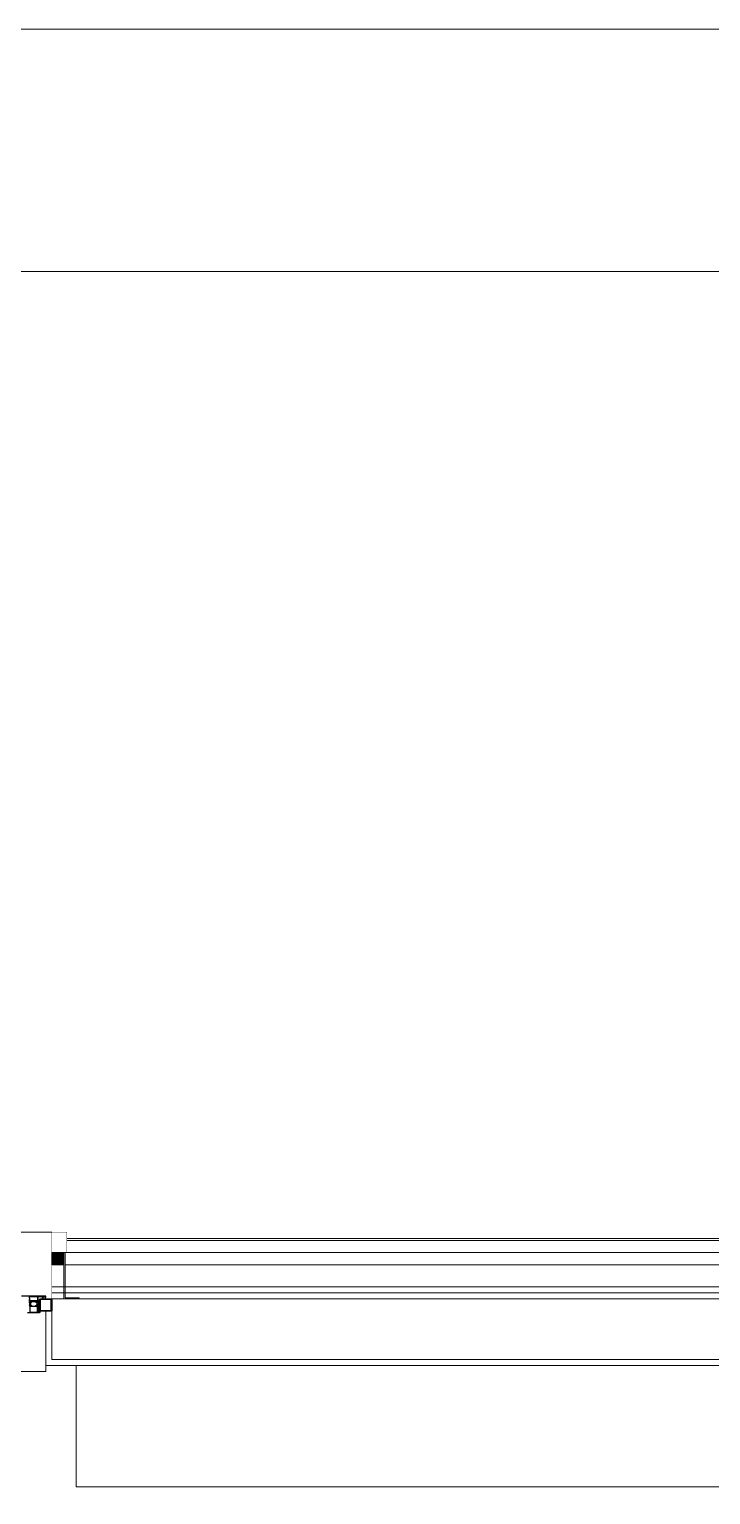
# Model space of a CAD drawing. Extents: x -9058 to 11890, y 0 to 7444.
# Drawn here: x 2217.6 to 2442.5, y 3721.3 to 4205 of the extents above; entities that cross this region are included whole.
import ezdxf

# ---------------------------------------------------------------- set-up
doc = ezdxf.new("R2010")
doc.units = 0
doc.header["$LTSCALE"] = 10
doc.header["$MEASUREMENT"] = 0
doc.layers.get('0').update_dxf_attribs({"color": 9, "lineweight": 9})
for name, color, linetype, lineweight in [('00', 9, 'Continuous', 9), ('05', 9, 'Continuous', 9), ('06D', 9, 'Continuous', 9), ('10', 9, 'Continuous', 9), ('14', 9, 'Continuous', 9), ('33', 9, 'BATTING', 9), ('40A', 9, 'Continuous', 9)]:
    doc.layers.add(name, color=color, linetype=linetype, lineweight=lineweight)
doc.linetypes.add('BATTING', pattern='A,0.0001,-0.1,[134,ltypeshp.shx,S=0.1,R=0,X=-0.1,Y=0],-0.2,[134,ltypeshp.shx,S=0.1,R=180,X=0.1,Y=0],-0.1', length=0.4001)

# ---------------------------------------------------------------- blocks, each defined once
blk = doc.blocks.new('p-s-profil')
at = {"layer": '10'}
blk.add_lwpolyline([(9, 15.3), (4.6, 15.3), (4.6, 0.4), (0, 0.4), (0, 0), (5, 0), (5, 14.9), (9, 14.9), (9, 15.3)], dxfattribs=at)
blk.add_lwpolyline([(9, 15.3), (4.6, 15.3), (4.6, 0.4), (0, 0.4), (0, 0), (5, 0), (5, 14.9), (9, 14.9), (9, 15.3)], dxfattribs=at)
blk = doc.blocks.new('p-kutu_profil_40x40')
h = blk.add_hatch(color=256)
h.dxf.hatch_style = 1
h.paths.add_polyline_path([(0, 0), (4, 0), (4, 4), (0, 4)])
h = blk.add_hatch(color=255)
h.dxf.hatch_style = 1
h.paths.add_polyline_path([(0, 0), (4, 0), (4, 4), (0, 4)])
blk.add_lwpolyline([(0, 0), (4, 0), (4, 4), (0, 4)], close=True)
at = {"layer": '10'}
for points in [[(0, 4), (4, 4), (4, 0), (0, 0)], [(0, 4), (4, 4), (4, 0), (0, 0)], [(0, 0), (4, 0), (4, 4), (0, 4)], [(0.3, 3.7), (3.7, 3.7), (3.7, 0.3), (0.3, 0.3)], [(0.3, 3.7), (3.7, 3.7), (3.7, 0.3), (0.3, 0.3)]]:
    blk.add_lwpolyline(points, close=True, dxfattribs=at)
blk = doc.blocks.new('p-dolay-porschee')
blk.add_lwpolyline([(0, 0), (100, 0), (100, -100), (0, -100)], close=True)

msp = doc.modelspace()

# ---------------------------------------------------------------- linework, layer by layer
at = {"layer": '00'}
msp.add_lwpolyline([(2475.06, 3785.87), (2225.06, 3785.87), (2225.06, 3765.87), (2475.06, 3765.87), (2475.06, 3765.87)], dxfattribs=at)
at = {"layer": '06D'}
for points in [[(2225.06, 3807.87), (1825.06, 3807.87)], [(2975.06, 3801.17), (2229.46, 3801.17)], [(2975.06, 3797.17), (2229.46, 3797.17)], [(2225.06, 3789.87), (2475.06, 3789.87)], [(2221.84, 3785.87), (2472.97, 3785.87)], [(2223.06, 3763.87), (2223.06, 3761.87), (1827.06, 3761.87), (1827.06, 3763.87)]]:
    msp.add_lwpolyline(points, dxfattribs=at)
at = {"layer": '06D', "lineweight": 25, "ltscale": 0.5}
for points in [[(2218.02, 3783.86, 0.131652), (2218.04, 3783.81), (2218.14, 3783.62, -0.131652), (2218.15, 3783.6), (2218.15, 3783.58, -0.414214), (2218.12, 3783.55), (2217.76, 3783.55, -0.414214), (2217.73, 3783.58), (2217.73, 3783.6, -0.131652), (2217.73, 3783.62), (2217.84, 3783.81, 0.131652), (2217.85, 3783.86), (2217.85, 3784.7, 0.131652), (2217.84, 3784.75), (2217.73, 3784.94, -0.131652), (2217.73, 3784.95), (2217.73, 3784.98, -0.414214), (2217.76, 3785.01), (2218.12, 3785.01, -0.414214), (2218.15, 3784.98), (2218.15, 3784.95, -0.131652), (2218.14, 3784.94), (2218.04, 3784.75, 0.131652), (2218.02, 3784.7)], [(2220.09, 3783.86, -0.131652), (2220.08, 3783.81), (2219.97, 3783.62, 0.131652), (2219.97, 3783.6), (2219.97, 3783.58, 0.414214), (2220, 3783.55), (2220.36, 3783.55, 0.414214), (2220.39, 3783.58), (2220.39, 3783.6, 0.131652), (2220.38, 3783.62), (2220.28, 3783.81, -0.131652), (2220.26, 3783.86), (2220.26, 3784.7, -0.131652), (2220.28, 3784.75), (2220.38, 3784.94, 0.131652), (2220.39, 3784.95), (2220.39, 3784.98, 0.414214), (2220.36, 3785.01), (2220, 3785.01, 0.414214), (2219.97, 3784.98), (2219.97, 3784.95, 0.131652), (2219.97, 3784.94), (2220.08, 3784.75, -0.131652), (2220.09, 3784.7)]]:
    msp.add_lwpolyline(points, format="xyb", close=True, dxfattribs=at)
at = {"layer": '10', "lineweight": 25, "ltscale": 0.5}
for p, q in [((2220.68, 3783.06), (2220.68, 3782.89)), ((2220.68, 3782.89), (2220.68, 3781.93)), ((2220.68, 3781.93), (2221.18, 3781.66))]:
    msp.add_line(p, q, dxfattribs=at)
at = {"layer": '10', "const_width": 0.1}
msp.add_lwpolyline([(2232.06, 3801.17), (2230.06, 3801.17), (2230.06, 3807.87), (2225.06, 3807.87), (2225.06, 3785.87), (2221.26, 3785.87)], dxfattribs=at)
at = {"layer": '10'}
for points in [[(2975.06, 3805.87), (2230.06, 3805.87)], [(2975.06, 3805.17), (2230.06, 3805.17)]]:
    msp.add_lwpolyline(points, dxfattribs=at)
at = {"layer": '10', "lineweight": 25, "ltscale": 0.5}
for points in [[(2217.61, 3784.55), (2217.78, 3784.72, 0.607471), (2217.77, 3784.78, -0.283637), (2217.75, 3784.8), (2217.7, 3784.99, -1.229391), (2217.75, 3785.02), (2218.22, 3785.02), (2218.06, 3784.75, 0.859449), (2218.09, 3784.73), (2218.33, 3784.82), (2218.46, 3785.02), (2219.66, 3785.02), (2219.78, 3784.82), (2220.03, 3784.73, 0.859449), (2220.06, 3784.75), (2219.89, 3785.02), (2220.37, 3785.02, -1.229391), (2220.42, 3784.99), (2220.37, 3784.8, -0.283637), (2220.35, 3784.78, 0.607471), (2220.33, 3784.72), (2220.5, 3784.55), (2220.52, 3784.54, 0.700084), (2220.63, 3784.61), (2220.56, 3784.87), (2220.56, 3785.18, -0.414214), (2220.59, 3785.21), (2220.73, 3785.21, -0.414214), (2220.76, 3785.18), (2220.76, 3785.03, 0.414214), (2220.77, 3785.02), (2220.78, 3785.02, 0.414214), (2220.88, 3785.12), (2220.88, 3785.21, 0.414214), (2220.76, 3785.33), (2220.64, 3785.33, -0.403083), (2220.61, 3785.36), (2220.56, 3786.54, -0.425337), (2220.66, 3786.65), (2220.98, 3786.65), (2220.98, 3786.64), (2221.13, 3786.64), (2221.13, 3786.65), (2221.46, 3786.65), (2221.46, 3786.64), (2221.61, 3786.64), (2221.61, 3786.65), (2221.88, 3786.65), (2221.88, 3786.64), (2222.01, 3786.64), (2222.01, 3786.47, -0.414214), (2221.98, 3786.44), (2221.88, 3786.44), (2221.88, 3786.39, 0.414214), (2221.93, 3786.34), (2222.24, 3786.34, 0.414214), (2222.31, 3786.41), (2222.31, 3786.43, 0.414214), (2222.3, 3786.44), (2222.2, 3786.44, -0.414214), (2222.15, 3786.49), (2222.15, 3786.61, -0.414214), (2222.2, 3786.66), (2222.87, 3786.66, -0.414214), (2222.92, 3786.61), (2222.92, 3786.49, -0.414214), (2222.87, 3786.44), (2222.77, 3786.44, 0.414214), (2222.76, 3786.43), (2222.76, 3786.41, 0.414214), (2222.83, 3786.34), (2223.05, 3786.34, 0.414214), (2223.06, 3786.35), (2223.06, 3786.83, 0.414214), (2223.05, 3786.84), (2215.07, 3786.84, 0.414214)], [(2220.98, 3783.54, -0.414222), (2221.06, 3783.46), (2221.06, 3783.29, -0.414214), (2220.91, 3783.14), (2220.87, 3783.14, -0.414214), (2220.86, 3783.15), (2220.86, 3783.21, -0.366034), (2220.88, 3783.24, 0.365977), (2220.91, 3783.27), (2220.91, 3783.36, 0.414214), (2220.88, 3783.39), (2220.77, 3783.39, 0.365977), (2220.74, 3783.36, -0.365977), (2220.71, 3783.34), (2220.59, 3783.34, 0.414214), (2220.56, 3783.31), (2220.56, 3782.47), (2220.53, 3782.44), (2220.56, 3782.41), (2220.56, 3781.57, 0.414214), (2220.59, 3781.54), (2220.71, 3781.54, -0.365977), (2220.74, 3781.51, 0.365977), (2220.77, 3781.49), (2220.88, 3781.49, 0.414214), (2220.91, 3781.52), (2220.91, 3781.61, 0.365977), (2220.88, 3781.64, -0.366034), (2220.86, 3781.67), (2220.86, 3781.73, -0.414214), (2220.87, 3781.74), (2220.91, 3781.74, -0.414214), (2221.06, 3781.59), (2221.06, 3781.35, -0.414214), (2221.05, 3781.34), (2217.07, 3781.34, -0.414214)], [(2217.61, 3784.01), (2217.78, 3783.83, -0.607471), (2217.77, 3783.77, 0.283637), (2217.75, 3783.75), (2217.7, 3783.57, 1.229391), (2217.75, 3783.54), (2218.22, 3783.54), (2218.06, 3783.8, -0.713664), (2218.08, 3783.83), (2218.33, 3783.74), (2218.46, 3783.54), (2219.66, 3783.54), (2219.78, 3783.74), (2220.03, 3783.83, -0.713664), (2220.06, 3783.8), (2219.89, 3783.54), (2220.37, 3783.54, 1.229391), (2220.42, 3783.57), (2220.37, 3783.75, 0.283637), (2220.35, 3783.77, -0.607471), (2220.33, 3783.83), (2220.5, 3784.01), (2220.52, 3784.02, -0.700084), (2220.63, 3783.94), (2220.56, 3783.68), (2220.56, 3783.57, 0.414214), (2220.59, 3783.54), (2220.73, 3783.54, 0.414214), (2220.76, 3783.57), (2220.76, 3783.68, -0.414214), (2220.77, 3783.69), (2220.78, 3783.69, -0.414214), (2220.88, 3783.59), (2220.88, 3783.57, 0.414214), (2220.91, 3783.54), (2220.98, 3783.54)]]:
    msp.add_lwpolyline(points, format="xyb", dxfattribs=at)
for points in [[(2217.75, 3785.21), (2217.75, 3785.68), (2217.76, 3785.68), (2217.76, 3786.18), (2217.75, 3786.18), (2217.75, 3786.65), (2220.37, 3786.65), (2220.37, 3786.18), (2220.36, 3786.18), (2220.36, 3785.68), (2220.37, 3785.68), (2220.37, 3785.21), (2219.13, 3785.21), (2219.13, 3785.23), (2218.98, 3785.23), (2218.98, 3785.21)], [(2217.76, 3783.34), (2217.76, 3781.54), (2220.36, 3781.54), (2220.36, 3783.34)], [(2224.86, 3782.07), (2224.86, 3785.67), (2221.26, 3785.67), (2221.26, 3782.07)], [(2224.86, 3782.07), (2224.86, 3785.67), (2221.26, 3785.67), (2221.26, 3782.07)]]:
    msp.add_lwpolyline(points, close=True, dxfattribs=at)
for points in [[(2220.96, 3784.51, -0.414214), (2220.93, 3784.48), (2220.8, 3784.48, -0.414214), (2220.77, 3784.51), (2220.77, 3784.85, -0.414214), (2220.8, 3784.88), (2220.93, 3784.88, -0.414214), (2220.96, 3784.85)], [(2220.96, 3783.89, -0.414214), (2220.93, 3783.86), (2220.8, 3783.86, -0.414214), (2220.77, 3783.89), (2220.77, 3784.23, -0.414214), (2220.8, 3784.26), (2220.93, 3784.26, -0.414214), (2220.96, 3784.23)], [(2225.06, 3782.07, -0.414214), (2224.86, 3781.87), (2221.26, 3781.87, -0.414214), (2221.06, 3782.07), (2221.06, 3785.67, -0.414214), (2221.26, 3785.87), (2224.86, 3785.87, -0.414214), (2225.06, 3785.67)], [(2225.06, 3782.07, -0.414214), (2224.86, 3781.87), (2221.26, 3781.87, -0.414214), (2221.06, 3782.07), (2221.06, 3785.67, -0.414214), (2221.26, 3785.87), (2224.86, 3785.87, -0.414214), (2225.06, 3785.67)]]:
    msp.add_lwpolyline(points, format="xyb", close=True, dxfattribs=at)
at = {"layer": '14'}
for points in [[(2223.06, 3763.87), (2223.06, 3781.87)], [(2223.06, 3763.87), (2473.06, 3763.87), (2473.06, 3723.87), (2537.06, 3723.87), (2537.06, 3763.87)]]:
    msp.add_lwpolyline(points, dxfattribs=at)
at = {"layer": '33', "ltscale": 0.2, "flags": 128}
msp.add_lwpolyline([(2225.06, 3787.87), (2475.06, 3787.87)], dxfattribs=at)
at = {"layer": '40A'}
for points in [[(5945, 4205), (0, 4205), (0, 0), (5945, 0)], [(5405.06, 80), (80, 80), (80, 4125), (5405.06, 4125)]]:
    msp.add_lwpolyline(points, close=True, dxfattribs=at)

# ---------------------------------------------------------------- block references
at = {"extrusion": (0, 0, -1), "zscale": -1}
for name, p in [('p-s-profil', (-2234.06, 3785.87)), ('p-kutu_profil_40x40', (-2229.06, 3797.17))]:
    msp.add_blockref(name, p, dxfattribs=at)
at = {"layer": '05', "xscale": -0.4, "yscale": 2.4, "rotation": 270}
msp.add_blockref('p-dolay-porschee', (2473.06, 3723.87), dxfattribs=at)

doc.saveas('drawing.dxf')
